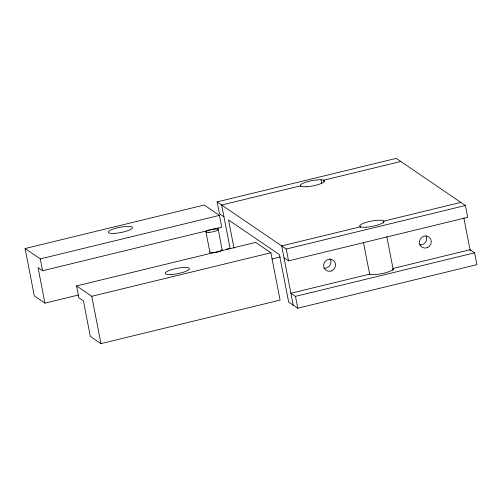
<?xml version="1.0" encoding="UTF-8"?>
<svg xmlns="http://www.w3.org/2000/svg" width="502" height="502" viewBox="0 0 502 502"><rect width="100%" height="100%" fill="white"/><g stroke="black" fill="none" stroke-linecap="round" stroke-linejoin="round"><path stroke-width="0.75" d="M78.343 295.025L44.942 303.139L34.305 295.891L25.1 248.546L204.239 205.023L219.437 215.383L221.74 227.218L211.869 229.615M223.961 216.839L219.399 213.733L217.102 201.898L396.241 158.375L465.398 205.5L467.695 217.335L288.562 260.864L284 257.758M400.797 161.481L323.759 180.199L324.047 181.68M25.1 248.546L40.298 258.906L219.437 215.383M44.942 303.139L38.039 267.635L42.601 270.741L210.351 229.985M226.302 249.243L230.098 248.321M76.561 285.927L255.694 242.403L270.898 252.757L280.097 300.102L100.958 343.625L90.322 336.378L83.42 300.867L78.858 297.761L76.561 285.927L91.759 296.287L100.958 343.625M460.836 202.394L383.798 221.112L383.942 221.853M91.759 296.287L270.898 252.757M217.102 201.898L286.259 249.03L465.398 205.5M271.883 258.988L280.229 256.961M474.597 252.845L470.041 249.739L392.997 268.457A12.349 2.673 -11 0 1 384.036 273.151A12.349 2.673 -11 0 1 369.635 274.13L290.903 293.262L295.458 296.368L474.597 252.845L476.9 264.679L297.761 308.203L288.644 301.991L279.438 254.646L228.523 219.945L234.014 248.201M463.823 217.768L470.248 250.812M386.816 236.649L393.286 269.938M383.465 222.317L383.61 223.057M392.671 269.662L392.815 270.402M360.574 227.531L360.43 226.791L281.697 245.917L293.199 305.097M363.454 242.322L369.779 274.87M320.998 179.747L321.713 183.443M300.535 186.612L300.397 185.878L221.658 205.004L230.173 248.81M286.259 249.03L288.562 260.864M295.458 296.368L297.761 308.203M217.912 227.889L222.317 250.548M205.939 231.842L209.911 252.255M40.298 258.906L42.601 270.741M426.104 235.902A6.175 5.892 -55.7 0 1 419.678 244.926M330.071 258.655A6.175 5.892 -55.7 0 1 323.941 268.187M221.677 249.525A6.175 1.337 -11 0 1 216.324 252.337A6.175 1.337 -11 0 1 210.049 251.835M366.121 227.186A12.349 2.673 -11 0 0 383.917 221.388A12.349 2.673 -11 0 0 365.343 222.624A12.349 2.673 -11 0 0 366.121 227.186M306.22 186.738A12.349 2.673 -11 0 0 324.53 181.04A12.349 2.673 -11 0 0 306.44 181.988A12.349 2.673 -11 0 0 306.22 186.738M427.397 247.624A6.175 5.892 -55.7 0 0 429.166 237.17A6.175 5.892 -55.7 0 0 419.434 241.23A6.175 5.892 -55.7 0 0 427.397 247.624M331.659 270.885A6.175 5.892 -55.7 0 0 333.428 260.431A6.175 5.892 -55.7 0 0 323.696 264.485A6.175 5.892 -55.7 0 0 331.659 270.885M208.826 232.37A6.175 1.337 -11 0 0 218.056 229.539A6.175 1.337 -11 0 0 209.096 229.966A6.175 1.337 -11 0 0 208.826 232.37M114.299 233.386A12.349 2.673 -11 0 0 132.528 227.67A12.349 2.673 -11 0 0 114.356 228.661A12.349 2.673 -11 0 0 114.299 233.386M171.251 274.468A12.349 2.673 -11 0 0 189.43 268.739A12.349 2.673 -11 0 0 171.201 269.769A12.349 2.673 -11 0 0 171.251 274.468"/></g></svg>
